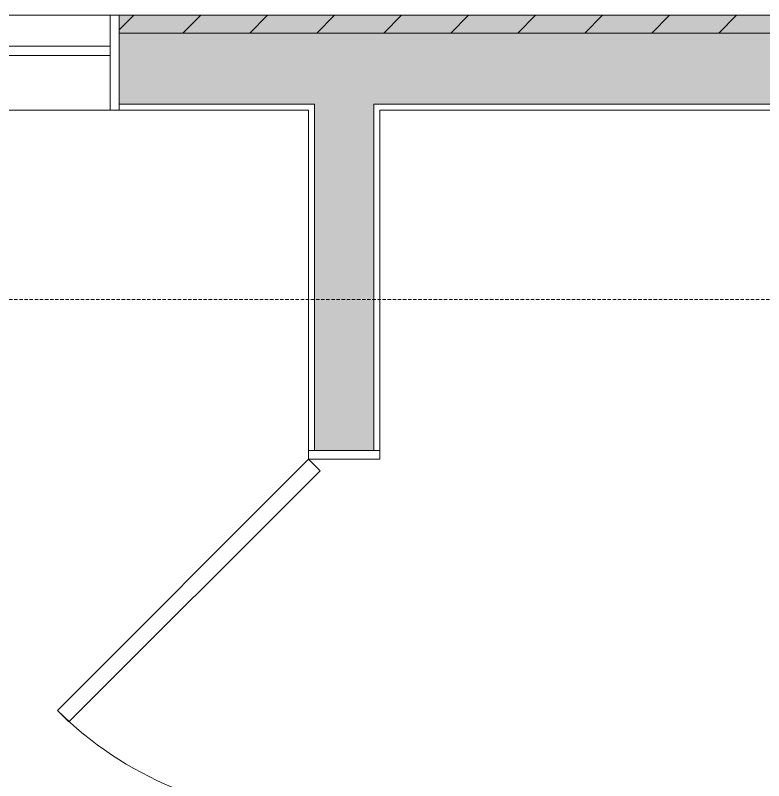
# Model space of a CAD drawing. Header units: inches. Extents: x 99 to 12024, y -5408 to 2559.
# Drawn here: x 8508.3 to 8571.5, y -5089 to -5024.3 of the extents above; entities that cross this region are included whole.
import ezdxf

# ---------------------------------------------------------------- set-up
doc = ezdxf.new("R2010")
doc.units = ezdxf.units.IN
doc.header["$LTSCALE"] = 96
doc.header["$MEASUREMENT"] = 0
doc.linetypes.add('Dash', pattern=[0.225, 0.15, -0.075])
for name, color, linetype, lineweight in [('Doors', 5, 'Continuous', 5), ('Walls_  Normal', 6, 'Continuous', 13), ('Windows', 5, 'Continuous', 5)]:
    doc.layers.add(name, color=color, linetype=linetype, lineweight=lineweight)
doc.layers.add('Hatch', color=7, linetype='Continuous', lineweight=0, true_color=0x919191)

msp = doc.modelspace()

# ---------------------------------------------------------------- linework, layer by layer
at = {"layer": 'Doors', "linetype": 'Dash', "ltscale": 0.02, "transparency": 33554687}
msp.add_line((7915.116, -5048.318), (9355.116, -5048.318), dxfattribs=at)
at = {"layer": 'Doors', "transparency": 33554687}
for p, q in [((8533.116, -5061.818), (8533.116, -5061.068)), ((8539.116, -5061.068), (8533.116, -5061.068)), ((8539.116, -5061.818), (8539.116, -5061.068)), ((8533.116, -5061.818), (8511.903, -5083.031)), ((8539.116, -5061.818), (8533.116, -5061.818)), ((8534.088, -5062.79), (8533.116, -5061.818)), ((8534.088, -5062.79), (8512.875, -5084.004)), ((8511.903, -5083.031), (8512.875, -5084.004))]:
    msp.add_line(p, q, dxfattribs=at)
msp.add_arc((8533.116, -5061.818), 30, 225, 270, dxfattribs=at)
at = {"layer": 'Hatch', "color": 1, "transparency": 33554687}
for p, q in [((8517.116, -5025.543), (8518.341, -5024.318)), ((8522.498, -5025.818), (8523.998, -5024.318)), ((8528.155, -5025.818), (8529.655, -5024.318)), ((8533.812, -5025.818), (8535.312, -5024.318)), ((8539.469, -5025.818), (8540.969, -5024.318)), ((8545.126, -5025.818), (8546.626, -5024.318)), ((8550.783, -5025.818), (8552.283, -5024.318)), ((8556.439, -5025.818), (8557.939, -5024.318)), ((8562.096, -5025.818), (8563.596, -5024.318)), ((8567.753, -5025.818), (8569.253, -5024.318))]:
    msp.add_line(p, q, dxfattribs=at)
at = {"layer": 'Walls_  Normal', "transparency": 33554687}
for p, q in [((8517.116, -5024.318), (8576.116, -5024.318)), ((8517.116, -5024.318), (8517.116, -5032.318)), ((8517.116, -5025.818), (8576.116, -5025.818)), ((8517.116, -5025.818), (8517.116, -5031.818)), ((8517.116, -5031.818), (8533.616, -5031.818)), ((8533.616, -5031.818), (8533.616, -5061.068)), ((8538.616, -5031.818), (8538.616, -5061.068)), ((8538.616, -5031.818), (8576.116, -5031.818)), ((8517.116, -5032.318), (8533.116, -5032.318)), ((8533.116, -5032.318), (8533.116, -5061.068)), ((8539.116, -5032.318), (8539.116, -5061.068)), ((8539.116, -5032.318), (8576.116, -5032.318)), ((8539.116, -5061.068), (8533.116, -5061.068)), ((8538.616, -5061.068), (8533.616, -5061.068))]:
    msp.add_line(p, q, dxfattribs=at)
at = {"layer": 'Walls_  Normal', "color": 252, "true_color": 0x949494, "transparency": 33554687}
for points in [[(8517.116, -5024.318), (8576.116, -5024.318), (8517.116, -5025.818), (8576.116, -5025.818)], [(8517.116, -5025.818), (8576.116, -5025.818), (8517.116, -5031.818), (8576.116, -5031.818)], [(8538.616, -5031.818), (8538.616, -5061.068), (8533.616, -5031.818), (8533.616, -5061.068)]]:
    msp.add_solid(points, dxfattribs=at)
at = {"layer": 'Windows', "transparency": 33554687}
for p, q in [((8481.116, -5024.318), (8517.116, -5024.318)), ((8517.116, -5024.318), (8516.366, -5024.318)), ((8516.366, -5024.318), (8516.366, -5032.318)), ((8517.116, -5024.318), (8517.116, -5032.318)), ((8516.366, -5026.918), (8481.866, -5026.918)), ((8516.366, -5027.718), (8481.866, -5027.718)), ((8481.116, -5032.318), (8517.116, -5032.318)), ((8517.116, -5032.318), (8516.366, -5032.318))]:
    msp.add_line(p, q, dxfattribs=at)

doc.saveas('drawing.dxf')
